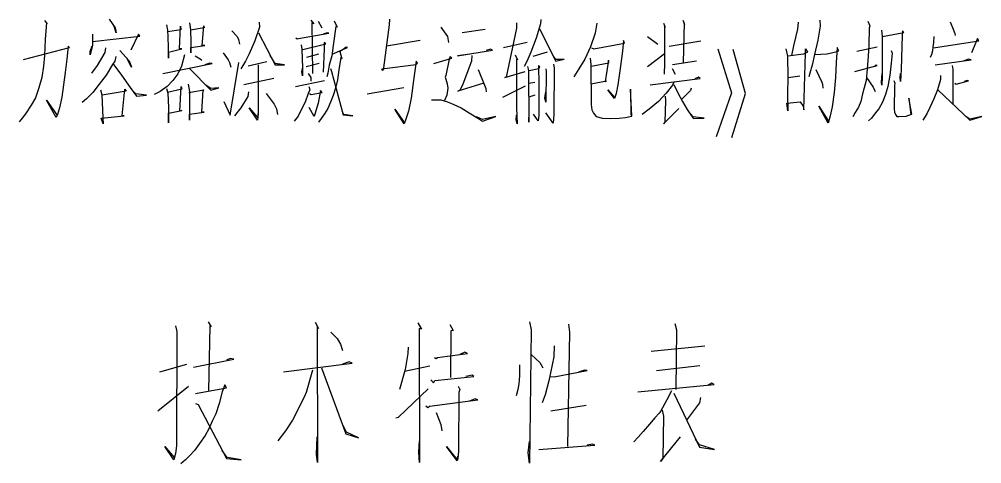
# Model space of a CAD drawing. Extents: x 0 to 2376, y 0 to 3364.
# Drawn here: x 1857.8 to 2041.6, y 2835.9 to 2920.8 of the extents above; entities that cross this region are included whole.
import ezdxf

# ---------------------------------------------------------------- set-up
doc = ezdxf.new("R2010")
doc.units = 0
doc.header["$MEASUREMENT"] = 0
doc.layers.add('6', color=7, linetype='Continuous')
doc.layers.add('8', color=7, linetype='Continuous')

# ---------------------------------------------------------------- blocks, each defined once
blk = doc.blocks.new('BLKENT139')
at = {"layer": '8', "color": 2, "linetype": 'Continuous'}
for p, q in [((1862.64, 2920.56), (1863.16, 2919.93)), ((1863.01, 2920.17), (1862.8, 2916.95)), ((1863.16, 2919.93), (1863.01, 2920.17)), ((1874.98, 2920.79), (1876.13, 2919.15)), ((1885.91, 2919.7), (1886.12, 2918.68)), ((1890.3, 2920.09), (1890.51, 2918.75)), ((1903.63, 2920.24), (1903.69, 2919.3)), ((1913.52, 2920.64), (1914.09, 2919.93)), ((1914.09, 2919.93), (1913.67, 2920.09)), ((1913.67, 2920.09), (1913.83, 2910.44)), ((1914.88, 2920.4), (1915.61, 2919.15)), ((1917.96, 2920.48), (1918.54, 2919.3)), ((1928.47, 2919.7), (1927.37, 2911.54)), ((1928.52, 2920.79), (1928.47, 2919.7)), ((1952.78, 2920.09), (1952.78, 2919.07)), ((1957.33, 2919.93), (1956.5, 2917.19)), ((1957.39, 2920.72), (1957.33, 2919.93)), ((1968.1, 2920.01), (1967.79, 2918.13)), ((1980.81, 2920.01), (1981.12, 2919.3)), ((1984.52, 2920.64), (1984.84, 2919.77)), ((1984.73, 2920.09), (1984.58, 2912.56)), ((1984.84, 2919.77), (1984.73, 2920.09)), ((2006.54, 2920.24), (2006.38, 2918.91)), ((2010.67, 2920.64), (2010.72, 2919.46)), ((2019.82, 2920.4), (2020.18, 2919.54)), ((2035.56, 2920.32), (2036.13, 2918.91)), ((1871.79, 2917.97), (1871.84, 2916.64)), ((1876.34, 2918.21), (1875.87, 2919.62)), ((1876.13, 2919.15), (1876.34, 2918.21)), ((1880.58, 2917.97), (1879.11, 2914.91)), ((1880.84, 2917.58), (1880.58, 2917.97)), ((1886.12, 2918.68), (1886.22, 2917.42)), ((1888.68, 2918.75), (1886.17, 2918.36)), ((1888.42, 2915.15), (1888.63, 2919.46)), ((1888.63, 2919.46), (1888.68, 2918.75)), ((1893.12, 2919.15), (1890.51, 2918.68)), ((1890.51, 2918.75), (1890.56, 2916.4)), ((1892.76, 2915.77), (1893.07, 2919.54)), ((1893.07, 2919.54), (1893.12, 2919.15)), ((1898.41, 2918.6), (1899.45, 2917.5)), ((1903.69, 2919.3), (1902.8, 2916.64)), ((1903.53, 2918.21), (1906.67, 2912.09)), ((1911.11, 2917.11), (1916.92, 2918.13)), ((1916.6, 2918.21), (1915.87, 2917.97)), ((1916.92, 2918.13), (1916.6, 2918.21)), ((1918.27, 2919.38), (1917.75, 2915.77)), ((1918.54, 2919.3), (1918.27, 2919.38)), ((1938.3, 2919.3), (1939.56, 2917.5)), ((1942.38, 2918.28), (1946.77, 2918.91)), ((1952.78, 2919.07), (1950.75, 2909.73)), ((1957.12, 2918.99), (1960.26, 2912.79)), ((1967.79, 2918.13), (1966.85, 2915.54)), ((1981.12, 2919.3), (1981.02, 2919.46)), ((1981.02, 2919.46), (1981.02, 2912.4)), ((2006.38, 2918.91), (2005.65, 2915.7)), ((2010.72, 2919.46), (2010.25, 2916.79)), ((2020.08, 2919.07), (2020.03, 2915.85)), ((2020.18, 2919.54), (2020.08, 2919.07)), ((2022.43, 2918.68), (2022.54, 2917.58)), ((2022.64, 2917.5), (2026.72, 2918.28)), ((2026.41, 2918.6), (2026.35, 2917.73)), ((2026.72, 2918.28), (2026.41, 2918.6)), ((2036.13, 2918.91), (2036.44, 2918.05)), ((2036.44, 2918.05), (2036.5, 2917.66)), ((1862.8, 2916.95), (1862.64, 2913.89)), ((1871.84, 2916.64), (1871.79, 2915.85)), ((1871.84, 2916.56), (1880.84, 2917.58)), ((1886.22, 2917.42), (1886.33, 2913.34)), ((1890.56, 2916.4), (1890.56, 2914.36)), ((1899.45, 2917.5), (1899.66, 2916.95)), ((1899.66, 2916.95), (1899.87, 2916.01)), ((1902.8, 2916.64), (1901.7, 2914.21)), ((1910.64, 2917.26), (1910.9, 2917.03)), ((1910.9, 2917.03), (1911.11, 2917.11)), ((1911.95, 2914.99), (1916.34, 2916.09)), ((1916.34, 2916.09), (1916.03, 2916.32)), ((1916.03, 2916.32), (1916.03, 2915.15)), ((1934.38, 2916.72), (1927.95, 2915.62)), ((1939.56, 2917.5), (1939.76, 2916.32)), ((1950.27, 2915.38), (1954.77, 2916.4)), ((1956.5, 2917.19), (1955.5, 2914.52)), ((1967.53, 2915.15), (1973.39, 2916.24)), ((1973.18, 2916.72), (1972.97, 2914.68)), ((1973.39, 2916.24), (1973.18, 2916.72)), ((1977.78, 2917.5), (1979.71, 2916.01)), ((1981.91, 2915.62), (1987.92, 2916.64)), ((2010.25, 2916.79), (2009.67, 2914.05)), ((2022.54, 2917.58), (2022.54, 2909.73)), ((2026.35, 2917.73), (2026.2, 2911.22)), ((2032.37, 2916.32), (2032.26, 2915.54)), ((2032.42, 2917.5), (2032.37, 2916.32)), ((2032.37, 2915.3), (2040.99, 2916.64)), ((2040.78, 2917.11), (2039.63, 2914.36)), ((2040.99, 2916.64), (2040.78, 2917.11)), ((1858.67, 2913.11), (1867.4, 2915.38)), ((1867.14, 2915.62), (1866.93, 2913.19)), ((1867.4, 2915.38), (1867.14, 2915.62)), ((1871.37, 2914.6), (1871.74, 2915.7)), ((1871.53, 2914.75), (1871.37, 2913.97)), ((1871.37, 2913.97), (1871.37, 2914.6)), ((1871.79, 2915.85), (1871.53, 2914.75)), ((1874.14, 2914.44), (1872.73, 2911.93)), ((1874.3, 2915.3), (1874.14, 2914.44)), ((1877.02, 2914.83), (1878.8, 2912.87)), ((1886.33, 2914.52), (1888.84, 2915.15)), ((1886.33, 2913.34), (1886.33, 2914.52)), ((1888.84, 2915.15), (1888.42, 2915.15)), ((1890.56, 2915.38), (1893.23, 2915.77)), ((1890.56, 2914.36), (1890.56, 2915.38)), ((1893.23, 2915.77), (1892.76, 2915.77)), ((1896.73, 2914.36), (1897.73, 2913.03)), ((1901.7, 2914.21), (1901.02, 2912.79)), ((1911.63, 2915.93), (1911.79, 2915.07)), ((1911.79, 2915.07), (1911.9, 2911.46)), ((1914.93, 2914.13), (1912.68, 2913.5)), ((1916.03, 2915.15), (1915.82, 2910.68)), ((1917.75, 2915.77), (1917.49, 2913.81)), ((1917.59, 2914.13), (1920.47, 2915.38)), ((1919.69, 2914.99), (1919.06, 2914.6)), ((1919.06, 2914.6), (1919.43, 2913.26)), ((1920.26, 2915.46), (1919.69, 2914.99)), ((1920.47, 2915.38), (1920.26, 2915.46)), ((1941.49, 2913.81), (1948.18, 2914.91)), ((1943.9, 2914.13), (1941.49, 2913.81)), ((1947.82, 2915.07), (1946.98, 2914.83)), ((1948.18, 2914.91), (1947.82, 2915.07)), ((1955.5, 2914.52), (1954.72, 2912.72)), ((1958.59, 2914.52), (1955.87, 2913.66)), ((1966.85, 2915.54), (1965.8, 2913.19)), ((1967.06, 2915.3), (1967.53, 2915.15)), ((1972.97, 2914.68), (1972.55, 2911.38)), ((1977.78, 2911.77), (1980.97, 2914.21)), ((1991.22, 2915.11), (1993.78, 2906.71)), ((1996.44, 2906.63), (1994.14, 2915.03)), ((2004.18, 2915.15), (2004.5, 2913.73)), ((2007.53, 2914.13), (2004.55, 2913.73)), ((2005.65, 2915.7), (2005.23, 2913.89)), ((2008.31, 2914.52), (2007.53, 2914.13)), ((2007.74, 2907.85), (2007.9, 2914.28)), ((2007.9, 2914.28), (2007.95, 2915.15)), ((2007.95, 2915.15), (2008.31, 2914.52)), ((2009.73, 2914.05), (2011.97, 2914.21)), ((2011.97, 2914.21), (2012.08, 2914.21)), ((2012.08, 2914.21), (2013.96, 2914.6)), ((2013.96, 2915.38), (2013.8, 2912.56)), ((2014.27, 2914.75), (2013.96, 2915.38)), ((2013.96, 2914.6), (2014.27, 2914.75)), ((2017.73, 2914.68), (2021.6, 2915.54)), ((2020.03, 2915.85), (2019.87, 2913.73)), ((2024.26, 2914.83), (2024.47, 2914.28)), ((2024.47, 2914.28), (2024.26, 2912.4)), ((2032.16, 2914.75), (2032, 2914.05)), ((2032.26, 2915.54), (2032.16, 2914.75)), ((1862.64, 2913.89), (1862.48, 2911.85)), ((1866.93, 2913.19), (1866.61, 2910.6)), ((1876.08, 2912.79), (1875.66, 2912.17)), ((1875.71, 2912.32), (1877.33, 2910.13)), ((1876.24, 2913.66), (1876.08, 2912.79)), ((1879.27, 2911.62), (1878.43, 2913.26)), ((1878.8, 2912.87), (1879.27, 2911.62)), ((1885.23, 2910.44), (1894.64, 2912.32)), ((1889.36, 2913.97), (1888.78, 2911.85)), ((1891.4, 2913.81), (1892.34, 2913.26)), ((1892.34, 2913.26), (1892.71, 2912.95)), ((1894.22, 2912.4), (1893.28, 2912.09)), ((1894.64, 2912.32), (1894.22, 2912.4)), ((1897.73, 2913.03), (1897.99, 2912.56)), ((1897.99, 2912.56), (1898.2, 2911.62)), ((1898.09, 2902.44), (1899.76, 2912.56)), ((1901.02, 2912.79), (1900.13, 2911.3)), ((1905.1, 2912.64), (1901.54, 2911.85)), ((1906.67, 2912.32), (1905.73, 2913.89)), ((1908.44, 2912.09), (1906.67, 2912.32)), ((1915.09, 2912.32), (1912.63, 2911.7)), ((1917.49, 2913.81), (1917.02, 2912.01)), ((1919.22, 2913.5), (1918.85, 2911.15)), ((1919.43, 2913.26), (1919.22, 2913.5)), ((1933.59, 2912.79), (1933.12, 2909.11)), ((1933.86, 2912.4), (1933.59, 2912.79)), ((1933.59, 2912.17), (1933.86, 2912.4)), ((1936.99, 2912.32), (1940.39, 2913.34)), ((1939.92, 2913.19), (1939.24, 2910.05)), ((1940.08, 2913.66), (1939.92, 2913.19)), ((1940.39, 2913.34), (1940.08, 2913.66)), ((1942.59, 2908.48), (1944.21, 2912.87)), ((1944.21, 2912.87), (1944.26, 2913.89)), ((1952.52, 2913.97), (1952.94, 2913.03)), ((1952.94, 2913.03), (1952.78, 2913.19)), ((1952.78, 2913.19), (1952.78, 2909.11)), ((1954.72, 2912.72), (1954.2, 2911.77)), ((1960.26, 2913.11), (1959.79, 2913.73)), ((1960.26, 2912.79), (1961.88, 2913.19)), ((1961.78, 2913.11), (1960.26, 2913.11)), ((1961.88, 2913.19), (1961.78, 2913.11)), ((1965.8, 2913.19), (1964.65, 2911.3)), ((1966.8, 2913.34), (1966.95, 2912.17)), ((1967.01, 2911.85), (1970.35, 2912.48)), ((1970.3, 2912.95), (1969.67, 2908.87)), ((1970.35, 2912.48), (1970.3, 2912.95)), ((1981.02, 2912.4), (1980.92, 2910.28)), ((1982.54, 2912.17), (1987.14, 2912.87)), ((2004.5, 2913.73), (2004.55, 2909.73)), ((2009.67, 2914.05), (2009.2, 2912.01)), ((2013.8, 2912.56), (2013.65, 2909.66)), ((2019.87, 2913.73), (2019.77, 2912.09)), ((2024.26, 2912.4), (2024, 2910.13)), ((2032, 2914.05), (2031.74, 2913.5)), ((2032.68, 2912.09), (2039.53, 2913.03)), ((2039.06, 2913.19), (2038.01, 2912.79)), ((2039.53, 2913.03), (2039.06, 2913.19)), ((1862.48, 2911.85), (1862.12, 2909.66)), ((1866.61, 2910.6), (1866.3, 2908.24)), ((1872.73, 2911.93), (1871.63, 2910.52)), ((1875.66, 2912.17), (1874.41, 2910.13)), ((1888.78, 2911.85), (1888.1, 2910.36)), ((1890.35, 2911.38), (1894.38, 2907.22)), ((1903.42, 2912.09), (1903.42, 2902.75)), ((1906.67, 2912.09), (1908.44, 2912.09)), ((1911.79, 2910.75), (1911.95, 2911.62)), ((1911.9, 2909.97), (1911.79, 2910.75)), ((1911.9, 2911.46), (1911.9, 2909.97)), ((1916.71, 2910.52), (1916.55, 2909.81)), ((1917.02, 2912.01), (1916.71, 2910.52)), ((1917.23, 2911.38), (1917.44, 2910.83)), ((1917.44, 2910.83), (1919.69, 2902.52)), ((1918.85, 2911.15), (1918.59, 2909.19)), ((1927.06, 2911.3), (1933.59, 2912.17)), ((1927.22, 2910.99), (1927.06, 2911.3)), ((1927.37, 2911.54), (1927.22, 2910.99)), ((1945.46, 2911.22), (1946.88, 2907.54)), ((1950.54, 2909.66), (1954.41, 2910.83)), ((1954.88, 2911.77), (1955.03, 2910.99)), ((1955.03, 2910.99), (1955.14, 2901.11)), ((1955.19, 2910.99), (1957.02, 2911.38)), ((1957.23, 2911.7), (1956.97, 2911.93)), ((1956.97, 2911.93), (1957.02, 2908.24)), ((1957.02, 2911.38), (1957.23, 2911.7)), ((1958.43, 2910.83), (1958.33, 2904.95)), ((1958.38, 2911.3), (1958.43, 2910.83)), ((1959.79, 2912.24), (1959.95, 2911.54)), ((1959.95, 2911.54), (1959.9, 2902.6)), ((1964.65, 2911.3), (1963.71, 2909.81)), ((1966.95, 2912.17), (1967.01, 2904.48)), ((1972.55, 2911.38), (1972.13, 2908.24)), ((1982.48, 2911.38), (1983.06, 2910.28)), ((2008.73, 2910.52), (2008.58, 2909.81)), ((2009.2, 2912.01), (2008.73, 2910.52)), ((2009.88, 2911.22), (2011.03, 2908.79)), ((2017.36, 2910.83), (2021.6, 2911.93)), ((2019.61, 2910.6), (2019.5, 2909.11)), ((2019.77, 2912.09), (2019.61, 2910.6)), ((2021.28, 2912.01), (2021.12, 2911.77)), ((2021.6, 2911.93), (2021.28, 2912.01)), ((2026.2, 2911.22), (2026.04, 2908.87)), ((2035.92, 2911.93), (2036.08, 2911.22)), ((2036.08, 2911.22), (2036.08, 2904.48)), ((1862.12, 2909.66), (1861.59, 2907.7)), ((1874.41, 2910.13), (1873.1, 2908.4)), ((1877.33, 2910.13), (1879.01, 2907.77)), ((1887.16, 2909.11), (1886.07, 2907.93)), ((1888.1, 2910.36), (1887.16, 2909.11)), ((1906.41, 2909.5), (1900.71, 2908.24)), ((1910.59, 2907.93), (1916.13, 2909.11)), ((1912.99, 2910.44), (1913.52, 2909.66)), ((1913.52, 2909.66), (1913.52, 2908.95)), ((1918.59, 2909.19), (1918.22, 2907.62)), ((1933.12, 2909.11), (1932.65, 2905.73)), ((1939.24, 2910.05), (1939.14, 2909.73)), ((1939.14, 2909.73), (1939.24, 2909.34)), ((1939.24, 2909.34), (1939.5, 2908.48)), ((1950.75, 2909.73), (1950.54, 2909.66)), ((1952.78, 2909.11), (1952.78, 2904.17)), ((1955.14, 2908.56), (1956.24, 2908.79)), ((1969.93, 2908.95), (1967.01, 2908.4)), ((1969.67, 2908.87), (1969.93, 2908.95)), ((1978.3, 2908.24), (1987.82, 2909.5)), ((1982.8, 2908.79), (1982.54, 2908.17)), ((1987.5, 2909.73), (1986.77, 2909.42)), ((1987.82, 2909.5), (1987.5, 2909.73)), ((2004.55, 2909.73), (2004.5, 2906.52)), ((2004.6, 2909.66), (2006.85, 2909.97)), ((2011.03, 2908.79), (2011.19, 2908.4)), ((2013.65, 2909.66), (2013.39, 2906.83)), ((2019.5, 2909.11), (2019.14, 2907.7)), ((2019.56, 2909.66), (2020.81, 2907.85)), ((2022.43, 2908.79), (2022.54, 2910.44)), ((2022.48, 2908.17), (2022.43, 2908.79)), ((2022.54, 2909.73), (2022.48, 2908.17)), ((2024, 2910.13), (2023.63, 2907.93)), ((2024.78, 2909.11), (2024.99, 2908.56)), ((2025.99, 2909.66), (2026.09, 2910.44)), ((2026.04, 2908.87), (2025.99, 2909.66)), ((2033.67, 2909.26), (2033.1, 2907.3)), ((2033.67, 2910.05), (2033.67, 2909.26)), ((2036.71, 2908.4), (2039.06, 2909.03)), ((2038.8, 2909.11), (2038.22, 2908.87)), ((2039.06, 2909.03), (2038.8, 2909.11)), ((1861.59, 2907.7), (1860.92, 2905.81)), ((1866.3, 2908.24), (1865.93, 2905.89)), ((1871.9, 2906.83), (1870.64, 2905.58)), ((1873.1, 2908.4), (1871.9, 2906.83)), ((1873.31, 2907.3), (1873.57, 2906.36)), ((1878.22, 2907.07), (1873.67, 2906.28)), ((1877.49, 2902.36), (1877.96, 2907.46)), ((1877.96, 2907.46), (1878.22, 2907.07)), ((1879.01, 2907.77), (1880.21, 2906.13)), ((1880.1, 2906.52), (1879.27, 2907.38)), ((1884.76, 2906.99), (1883.56, 2906.44)), ((1886.07, 2907.93), (1884.76, 2906.99)), ((1885.96, 2907.54), (1886.17, 2906.68)), ((1888.84, 2907.46), (1886.12, 2906.83)), ((1888.47, 2903.22), (1888.73, 2907.93)), ((1888.73, 2907.93), (1888.84, 2907.46)), ((1890.09, 2908.4), (1890.3, 2906.99)), ((1893.07, 2907.22), (1890.2, 2906.75)), ((1890.3, 2906.99), (1890.35, 2901.5)), ((1892.71, 2903.07), (1892.92, 2907.3)), ((1892.92, 2907.3), (1893.07, 2907.22)), ((1894.38, 2907.54), (1893.33, 2908.24)), ((1894.38, 2907.22), (1895.95, 2907.7)), ((1895.95, 2907.7), (1894.38, 2907.54)), ((1901.59, 2906.91), (1901.44, 2906.05)), ((1913.31, 2907.3), (1912.99, 2906.6)), ((1913.1, 2907.93), (1913.31, 2907.3)), ((1913.57, 2906.44), (1915.66, 2906.83)), ((1915.35, 2907.15), (1914.88, 2904.79)), ((1915.66, 2906.83), (1915.35, 2907.15)), ((1918.22, 2907.62), (1917.75, 2906.21)), ((1924.24, 2906.52), (1931.24, 2907.77)), ((1939.66, 2907.62), (1939.45, 2906.28)), ((1939.5, 2908.48), (1939.66, 2907.62)), ((1946.51, 2908.56), (1941.54, 2907.07)), ((1941.54, 2907.07), (1942.01, 2907.22)), ((1942.01, 2907.22), (1942.59, 2908.48)), ((1946.88, 2907.54), (1946.98, 2906.91)), ((1950.12, 2905.89), (1954.46, 2908.09)), ((1957.02, 2908.24), (1957.02, 2904.17)), ((1958.17, 2905.81), (1958.38, 2906.91)), ((1971.45, 2905.66), (1970.2, 2907.3)), ((1970.2, 2907.3), (1971.5, 2905.81)), ((1972.13, 2908.24), (1971.77, 2906.6)), ((1974.8, 2902.28), (1974.54, 2907.46)), ((1974.54, 2907.46), (1974.59, 2902.44)), ((1982.54, 2908.17), (1981.33, 2906.68)), ((1982.8, 2908.32), (1983.53, 2906.75)), ((1985.94, 2907.15), (1984.31, 2905.5)), ((1986.09, 2907.62), (1985.94, 2907.15)), ((2007.63, 2903.46), (2007.74, 2907.85)), ((2011.19, 2908.4), (2011.24, 2907.62)), ((2013.39, 2906.83), (2013.02, 2904.09)), ((2019.14, 2907.7), (2018.82, 2906.52)), ((2020.81, 2907.85), (2021.23, 2906.99)), ((2023.63, 2907.93), (2023.22, 2906.44)), ((2024.89, 2908.09), (2024.84, 2903.7)), ((2024.99, 2908.56), (2024.89, 2908.09)), ((2033.1, 2907.3), (2032.42, 2905.58)), ((2033.2, 2907.3), (2039.32, 2901.5)), ((2036.44, 2908.56), (2036.71, 2908.4)), ((1860.92, 2905.81), (1860.08, 2904.4)), ((1864.89, 2902.05), (1863.06, 2905.34)), ((1863.06, 2905.34), (1864.99, 2902.52)), ((1865.93, 2905.89), (1865.52, 2903.85)), ((1870.64, 2905.58), (1869.86, 2904.87)), ((1873.57, 2906.36), (1873.78, 2901.97)), ((1882.14, 2906.28), (1880.1, 2906.52)), ((1880.21, 2906.13), (1882.14, 2906.28)), ((1886.17, 2906.68), (1886.33, 2903.93)), ((1896.89, 2905.11), (1898.09, 2902.44)), ((1901.44, 2906.05), (1900.13, 2903.85)), ((1904.99, 2906.6), (1906.51, 2904.56)), ((1912.42, 2904.95), (1911.74, 2903.62)), ((1912.99, 2906.6), (1912.42, 2904.95)), ((1913.26, 2906.6), (1913.57, 2906.44)), ((1917.23, 2904.95), (1916.76, 2903.77)), ((1917.75, 2906.21), (1917.23, 2904.95)), ((1932.65, 2905.73), (1932.13, 2903.22)), ((1936.52, 2905.42), (1938.3, 2905.42)), ((1938.3, 2905.42), (1939.56, 2905.03)), ((1939.45, 2906.28), (1939.03, 2905.26)), ((1939.56, 2905.03), (1940.76, 2904.48)), ((1955.19, 2905.97), (1956.34, 2906.36)), ((1958.33, 2904.95), (1958.17, 2905.81)), ((1971.77, 2906.6), (1971.45, 2905.66)), ((1979.87, 2905.11), (1978.09, 2903.62)), ((1981.33, 2906.68), (1979.87, 2905.11)), ((1981.18, 2905.26), (1981.07, 2901.11)), ((1981.12, 2906.13), (1981.18, 2905.26)), ((1983.53, 2906.75), (1984.42, 2905.11)), ((1984.42, 2905.11), (1985.31, 2903.54)), ((1993.78, 2906.71), (1990.9, 2898.31)), ((1993.83, 2898.23), (1996.44, 2906.63)), ((2004.34, 2904.79), (2006.9, 2905.03)), ((2004.5, 2906.52), (2004.55, 2903.3)), ((2006.9, 2905.03), (2007.48, 2904.17)), ((2018.46, 2905.11), (2018.04, 2904.01)), ((2018.82, 2906.52), (2018.46, 2905.11)), ((2022.64, 2904.95), (2021.91, 2903.7)), ((2023.22, 2906.44), (2022.64, 2904.95)), ((2028.24, 2902.68), (2027.66, 2905.73)), ((2027.66, 2905.73), (2028.03, 2902.6)), ((2032.42, 2905.58), (2031.69, 2903.93)), ((1860.08, 2904.4), (1859.03, 2902.75)), ((1865.52, 2903.85), (1865.15, 2902.6)), ((1886.33, 2903.93), (1886.33, 2903.54)), ((1886.33, 2903.54), (1886.33, 2901.03)), ((1886.33, 2902.83), (1888.84, 2903.38)), ((1888.84, 2903.38), (1888.47, 2903.22)), ((1900.13, 2903.85), (1898.93, 2902.36)), ((1903.32, 2901.5), (1901.7, 2903.85)), ((1901.7, 2903.85), (1903.37, 2901.97)), ((1906.51, 2904.56), (1906.93, 2903.7)), ((1906.93, 2903.7), (1907.14, 2902.6)), ((1911.74, 2903.62), (1911.06, 2902.28)), ((1914.14, 2902.21), (1913.2, 2903.93)), ((1914.46, 2903.3), (1914.14, 2902.21)), ((1914.88, 2904.79), (1914.46, 2903.3)), ((1916.76, 2903.77), (1916.13, 2902.75)), ((1919.79, 2902.6), (1919.48, 2903.22)), ((1931.29, 2900.79), (1929.52, 2903.62)), ((1929.52, 2903.62), (1931.35, 2901.03)), ((1932.13, 2903.22), (1931.66, 2901.73)), ((1940.76, 2904.48), (1942.22, 2903.85)), ((1942.22, 2903.85), (1943.74, 2902.91)), ((1952.78, 2904.17), (1952.78, 2903.93)), ((1952.78, 2903.93), (1952.89, 2900.79)), ((1957.02, 2904.17), (1957.02, 2902.44)), ((1967.01, 2904.48), (1967.16, 2903.46)), ((1967.16, 2903.46), (1967.43, 2902.83)), ((1978.09, 2903.62), (1976.73, 2902.6)), ((1980.81, 2900.79), (1983.74, 2903.77)), ((1985.31, 2903.54), (1986.3, 2902.13)), ((2004.55, 2903.3), (2004.34, 2904.79)), ((2007.48, 2904.17), (2007.63, 2903.46)), ((2012.24, 2900.95), (2010.46, 2904.17)), ((2010.46, 2904.17), (2012.29, 2901.34)), ((2013.02, 2904.09), (2012.65, 2902.36)), ((2018.04, 2904.01), (2017.41, 2902.99)), ((2021.91, 2903.7), (2021.23, 2902.83)), ((2024.84, 2903.7), (2024.89, 2903.07)), ((2031.69, 2903.93), (2031.06, 2902.75)), ((1858.41, 2901.89), (1857.83, 2901.19)), ((1859.03, 2902.75), (1858.41, 2901.89)), ((1865.15, 2902.6), (1864.89, 2902.05)), ((1873.46, 2901.89), (1877.86, 2902.36)), ((1873.83, 2900.79), (1873.46, 2901.89)), ((1873.78, 2901.97), (1873.83, 2900.79)), ((1877.86, 2902.36), (1877.49, 2902.36)), ((1886.33, 2901.03), (1886.33, 2902.83)), ((1890.35, 2902.68), (1893.12, 2903.07)), ((1890.35, 2901.5), (1890.35, 2902.68)), ((1893.12, 2903.07), (1892.71, 2903.07)), ((1903.42, 2902.75), (1903.32, 2901.5)), ((1903.37, 2901.97), (1903.42, 2902.75)), ((1911.06, 2902.28), (1910.33, 2901.34)), ((1915.45, 2901.81), (1914.98, 2901.11)), ((1916.13, 2902.75), (1915.45, 2901.81)), ((1919.69, 2902.52), (1921.52, 2902.36)), ((1921.52, 2902.36), (1919.79, 2902.6)), ((1931.66, 2901.73), (1931.29, 2900.79)), ((1943.74, 2902.91), (1945.52, 2901.81)), ((1946.25, 2901.66), (1945.15, 2902.13)), ((1945.52, 2901.81), (1946.25, 2901.34)), ((1946.25, 2901.34), (1948.81, 2902.21)), ((1948.81, 2902.21), (1946.25, 2901.66)), ((1952.68, 2901.58), (1952.78, 2902.44)), ((1952.89, 2900.79), (1952.68, 2901.58)), ((1955.14, 2901.11), (1955.09, 2902.05)), ((1956.92, 2901.42), (1955.97, 2902.68)), ((1957.02, 2902.44), (1956.92, 2901.42)), ((1959.74, 2900.95), (1958.38, 2902.91)), ((1959.9, 2902.6), (1959.74, 2900.95)), ((1967.43, 2902.83), (1967.95, 2902.21)), ((1967.95, 2902.21), (1969.2, 2901.89)), ((1969.2, 2901.89), (1970.67, 2901.81)), ((1970.67, 2901.81), (1972.34, 2901.89)), ((1972.34, 2901.89), (1973.54, 2902.05)), ((1973.54, 2902.05), (1974.43, 2902.21)), ((1974.43, 2902.21), (1974.8, 2902.28)), ((1986.51, 2902.13), (1985.94, 2902.75)), ((1986.3, 2902.13), (1986.56, 2901.81)), ((1988.6, 2901.89), (1986.51, 2902.13)), ((1986.56, 2901.81), (1988.6, 2901.89)), ((2012.65, 2902.36), (2012.24, 2900.95)), ((2017.41, 2902.99), (2016.99, 2902.13)), ((2020.5, 2901.89), (2019.97, 2901.42)), ((2021.23, 2902.83), (2020.5, 2901.89)), ((2024.89, 2903.07), (2025.1, 2902.6)), ((2025.1, 2902.6), (2025.36, 2902.21)), ((2025.36, 2902.21), (2025.73, 2902.21)), ((2025.73, 2902.21), (2027.14, 2902.28)), ((2027.14, 2902.28), (2027.66, 2902.44)), ((2027.66, 2902.44), (2028.24, 2902.68)), ((2031.06, 2902.75), (2030.33, 2901.5)), ((2039.27, 2901.73), (2038.54, 2902.21)), ((2041.57, 2902.21), (2039.27, 2901.73)), ((2039.32, 2901.5), (2041.57, 2902.21)), ((1981.07, 2901.11), (1980.81, 2900.79))]:
    blk.add_line(p, q, dxfattribs=at)

msp = doc.modelspace()

# ---------------------------------------------------------------- linework, layer by layer
at = {"layer": '6'}
for p, q in [((1893.87, 2863.02), (1894.46, 2862.04)), ((1914.34, 2862.91), (1914.93, 2861.71)), ((1933.93, 2862.8), (1934.59, 2861.6)), ((1955.21, 2863.02), (1955.58, 2861.49)), ((1983, 2862.69), (1983.29, 2861.49)), ((1887.65, 2862.25), (1887.94, 2861.16)), ((1887.94, 2861.16), (1887.87, 2839.31)), ((1894.24, 2862.25), (1893.94, 2849.85)), ((1894.46, 2862.04), (1894.24, 2862.25)), ((1914.93, 2861.71), (1914.71, 2862.15)), ((1914.71, 2862.15), (1914.78, 2836.12)), ((1917.34, 2861.05), (1918.51, 2859.84)), ((1934.59, 2861.6), (1934.15, 2861.71)), ((1934.15, 2861.71), (1934.23, 2836.12)), ((1940.01, 2862.47), (1940.67, 2861.38)), ((1940.23, 2861.27), (1940.16, 2852.37)), ((1940.67, 2861.38), (1940.23, 2861.27)), ((1955.58, 2861.49), (1955.21, 2836.01)), ((1962.9, 2861.05), (1962.46, 2839.2)), ((1962.68, 2862.58), (1962.9, 2861.05)), ((1983.29, 2861.49), (1983.15, 2850.07)), ((1918.51, 2859.84), (1919.17, 2858.74)), ((1919.17, 2858.74), (1919.54, 2857.53)), ((1932.1, 2858.19), (1932.03, 2856.98)), ((1942.86, 2857.2), (1941.91, 2856.76)), ((1943.38, 2856.98), (1942.86, 2857.2)), ((1959.97, 2858.41), (1959.89, 2856.33)), ((1978.46, 2857.42), (1988.71, 2858.41)), ((1891.09, 2854.35), (1898.78, 2855.89)), ((1898.12, 2856), (1897.39, 2855.67)), ((1898.78, 2855.89), (1898.12, 2856)), ((1920.78, 2855.34), (1919.54, 2854.9)), ((1921.37, 2855.12), (1920.78, 2855.34)), ((1932.03, 2856.98), (1931.52, 2853.91)), ((1937.08, 2856.22), (1937.45, 2856)), ((1937.45, 2856), (1937.67, 2856.22)), ((1937.67, 2856.22), (1943.38, 2856.98)), ((1955.58, 2856.76), (1957.19, 2855.23)), ((1959.89, 2856.33), (1958.94, 2851.71)), ((1884.65, 2853.47), (1889.85, 2854.9)), ((1908.27, 2853.47), (1921.37, 2855.12)), ((1913.83, 2853.8), (1912.59, 2849.52)), ((1915.51, 2854.24), (1920.2, 2841.61)), ((1931.52, 2853.91), (1930.42, 2850.07)), ((1931.37, 2853.58), (1936.2, 2854.57)), ((1953.31, 2854.79), (1953.31, 2852.7)), ((1957.19, 2855.23), (1957.77, 2854.24)), ((1959.97, 2852.48), (1966.26, 2853.69)), ((1965.75, 2853.8), (1964.58, 2853.36)), ((1966.26, 2853.69), (1965.75, 2853.8)), ((1979.49, 2853.69), (1987.76, 2854.68)), ((1936.42, 2851.93), (1936.94, 2851.38)), ((1936.94, 2851.38), (1937.16, 2851.82)), ((1937.16, 2851.82), (1944.62, 2852.59)), ((1944.26, 2852.81), (1943.08, 2852.59)), ((1944.62, 2852.59), (1944.26, 2852.81)), ((1953.31, 2852.7), (1953.23, 2851.16)), ((1958.94, 2851.71), (1958.21, 2849.08)), ((1959.24, 2852.59), (1959.97, 2852.48)), ((1884.28, 2846), (1890.14, 2850.73)), ((1891.46, 2849.3), (1897.39, 2850.4)), ((1897.09, 2850.95), (1896.58, 2849.63)), ((1897.39, 2850.4), (1897.09, 2850.95)), ((1930.2, 2844.8), (1935.91, 2850.18)), ((1941.62, 2850.73), (1941.91, 2850.07)), ((1941.91, 2850.07), (1941.77, 2849.52)), ((1953.01, 2850.07), (1952.72, 2848.86)), ((1953.23, 2851.16), (1953.01, 2850.07)), ((1975.9, 2849.63), (1990.47, 2851.05)), ((1982.34, 2849.85), (1981.46, 2848.09)), ((1990.03, 2851.27), (1989.3, 2850.84)), ((1990.47, 2851.05), (1990.03, 2851.27)), ((1896.58, 2849.63), (1895.99, 2847.43)), ((1912.44, 2849.08), (1911.41, 2846.99)), ((1912.59, 2849.52), (1912.44, 2849.08)), ((1936.13, 2846.88), (1945.35, 2848.09)), ((1941.77, 2849.52), (1941.69, 2838.32)), ((1944.84, 2848.31), (1943.6, 2847.76)), ((1945.35, 2848.09), (1944.84, 2848.31)), ((1958.21, 2849.08), (1957.63, 2847.54)), ((1981.46, 2848.09), (1980.22, 2845.89)), ((1982.78, 2849.41), (1987.69, 2839.09)), ((1987.91, 2848.53), (1987.69, 2847.54)), ((1891.46, 2847.43), (1891.97, 2847.21)), ((1891.97, 2847.21), (1897.39, 2836.89)), ((1895.99, 2847.43), (1895.34, 2845.46)), ((1911.41, 2846.99), (1910.02, 2844.25)), ((1935.47, 2846.99), (1935.84, 2846.66)), ((1935.84, 2846.66), (1936.13, 2846.88)), ((1959.31, 2846), (1966.04, 2847.1)), ((1987.69, 2847.54), (1985.2, 2844.25)), ((1895.34, 2845.46), (1894.68, 2844.03)), ((1929.69, 2844.69), (1930.2, 2844.8)), ((1937.45, 2845.67), (1938.33, 2843.37)), ((1979.19, 2844.69), (1978.17, 2843.48)), ((1980, 2845.56), (1979.19, 2844.69)), ((1980.22, 2845.89), (1980, 2845.56)), ((1980.59, 2846.11), (1980.8, 2845.02)), ((1980.8, 2845.02), (1980.66, 2836.89)), ((1894.02, 2842.6), (1893.29, 2841.28)), ((1894.68, 2844.03), (1894.02, 2842.6)), ((1910.02, 2844.25), (1908.63, 2842.16)), ((1920.27, 2841.94), (1919.39, 2843.7)), ((1938.33, 2843.37), (1938.47, 2842.16)), ((1978.17, 2843.48), (1976.92, 2842.05)), ((1893.29, 2841.28), (1892.26, 2839.75)), ((1908.63, 2842.16), (1907.17, 2840.29)), ((1914.56, 2837.66), (1914.71, 2841.06)), ((1920.2, 2841.61), (1922.61, 2840.84)), ((1922.61, 2840.84), (1920.27, 2841.94)), ((1975.97, 2840.95), (1975.17, 2840.07)), ((1976.92, 2842.05), (1975.97, 2840.95)), ((1980.22, 2836.34), (1984.03, 2841.06)), ((1887.36, 2836.67), (1885.6, 2839.2)), ((1885.6, 2839.2), (1887.43, 2837.11)), ((1887.87, 2839.31), (1887.65, 2837.88)), ((1892.26, 2839.75), (1891.31, 2838.43)), ((1934.08, 2838.1), (1934.23, 2840.29)), ((1941.4, 2836.45), (1939.42, 2839.2)), ((1939.42, 2839.2), (1941.4, 2836.67)), ((1954.99, 2837.99), (1955.21, 2840.18)), ((1957.04, 2838.65), (1967.73, 2839.42)), ((1967.29, 2839.64), (1966.26, 2839.42)), ((1967.73, 2839.42), (1967.29, 2839.64)), ((1987.69, 2839.53), (1986.95, 2840.62)), ((1990.54, 2838.65), (1987.69, 2839.53)), ((1987.69, 2839.09), (1990.54, 2838.65)), ((1887.65, 2837.88), (1887.36, 2836.67)), ((1890.36, 2837.44), (1889.55, 2836.67)), ((1891.31, 2838.43), (1890.36, 2837.44)), ((1897.53, 2837.11), (1896.58, 2838.43)), ((1900.17, 2836.67), (1897.53, 2837.11)), ((1914.78, 2836.12), (1914.56, 2837.66)), ((1934.23, 2836.12), (1934.08, 2838.1)), ((1941.4, 2836.67), (1941.55, 2837.33)), ((1941.69, 2838.32), (1941.55, 2836.89)), ((1955.21, 2836.01), (1954.99, 2837.99)), ((1889.55, 2836.67), (1888.67, 2835.9)), ((1897.39, 2836.89), (1900.17, 2836.67)), ((1941.55, 2836.89), (1941.4, 2836.45)), ((1980.66, 2836.89), (1980.22, 2836.34))]:
    msp.add_line(p, q, dxfattribs=at)

# ---------------------------------------------------------------- block references
msp.add_blockref('BLKENT139', (0, 0), dxfattribs=at)

doc.saveas('drawing.dxf')
